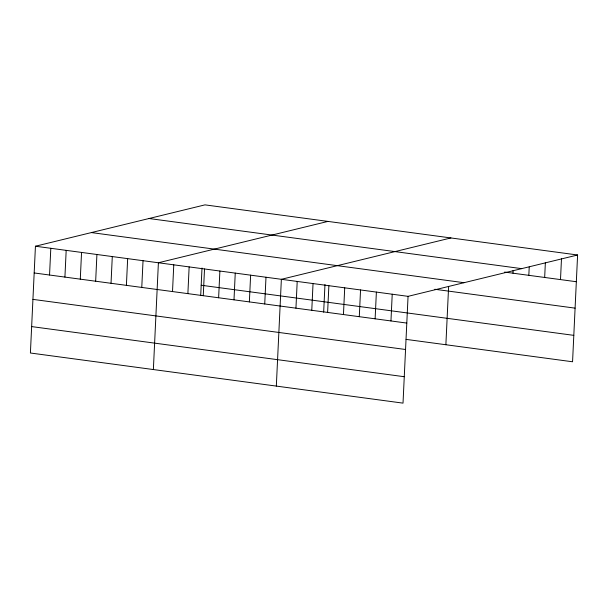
<?xml version="1.0" encoding="UTF-8"?>
<svg xmlns="http://www.w3.org/2000/svg" width="608" height="608" viewBox="0 0 608 608"><rect width="100%" height="100%" fill="white"/><g stroke="black" fill="none" stroke-linecap="round" stroke-linejoin="round"><path stroke-width="0.91" d="M577.6 254.995L204.98 204.866L35.439 246.225L30.4 353.005L403.02 403.134L408.059 296.347L577.6 254.995L572.561 361.775L406.091 339.386M49.544 275.021L50.806 248.292M64.919 277.088L66.181 250.359M80.286 279.156L81.548 252.426M95.661 281.223L96.915 254.494M111.028 283.29L112.29 256.561M126.396 285.357L127.657 258.628M141.77 287.424L143.032 260.695M153.368 369.55L158.399 262.762L327.948 221.411M172.512 291.559L173.774 264.83M187.88 293.626L189.141 266.897M200.701 295.61L202 267.999M203.254 295.701L204.516 268.964M218.622 297.768L219.883 271.031M233.996 299.835L235.25 273.106M249.364 301.902L250.625 275.173M264.731 303.97L265.992 277.24M276.328 386.088L281.367 279.308L450.908 237.948M295.944 308.165L297.206 281.436M311.775 310.293L313.036 283.564M323.661 312.155L324.968 284.536M327.613 312.428L328.875 285.699M343.452 314.556L344.713 287.827M359.29 316.684L360.544 289.955M375.121 318.82L376.382 292.083M390.959 320.948L392.221 294.219M445.877 344.736L448.628 286.383M512.992 273.205L513.122 270.438M528.831 275.333L529.218 267.034M544.669 277.461L545.361 262.717M560.5 279.589L561.503 258.392M149.028 218.515L521.649 268.637M504.61 272.072L576.338 281.724M91.382 232.575L464.003 282.697M434.842 289.271L575.092 308.142M35.439 246.225L408.059 296.347M201.187 285.236L573.808 335.358M34.177 272.954L406.798 323.076M32.931 299.372L405.551 349.494M31.646 326.587L404.267 376.717"/></g></svg>
